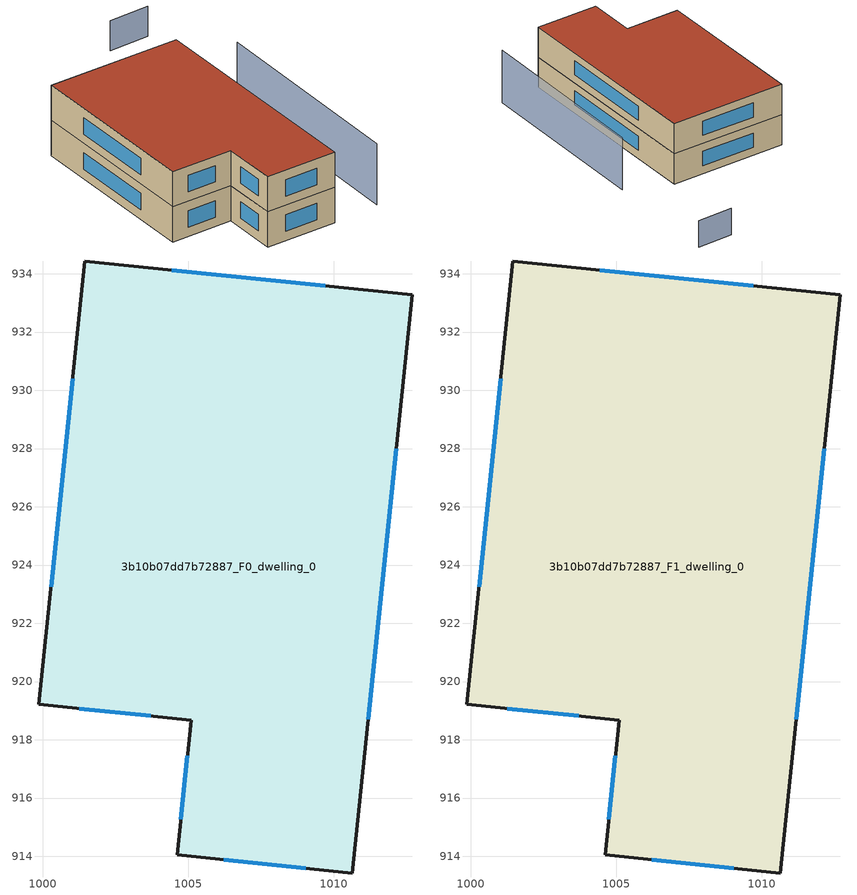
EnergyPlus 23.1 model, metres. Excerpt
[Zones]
3b10b07dd7b72887_F0_dwelling_0
 floor ground (EU_floor_Construction): 1012.68,933.28 1010.62,913.43 1004.62,914.05 1005.09,918.68 999.87,919.22 1001.45,934.44 z0
 wall outside (EU_wall_Construction): 1012.68,933.28 1001.45,934.44 999.87,919.22 1005.09,918.68 1004.62,914.05 1010.62,913.43 1012.68,933.28 z0:3
 window (EU_Window_Construction): 1009.7,933.59 1004.43,934.13 / 1011.17,918.7 1012.13,928 / 1006.21,913.88 1009.03,913.59 / 1004.97,917.45 1004.74,915.28 / 1001.26,919.07 1003.71,918.82 / 1001.03,930.4 1000.29,923.26 z0.8:2.2
3b10b07dd7b72887_F1_dwelling_0
 floor to 3b10b07dd7b72887_F0_dwelling_0 (EU_floor_Construction): 1012.68,933.28 1010.62,913.43 1004.62,914.05 1005.09,918.68 999.87,919.22 1001.45,934.44 z3
 wall outside (EU_wall_Construction): 1012.68,933.28 1001.45,934.44 999.87,919.22 1005.09,918.68 1004.62,914.05 1010.62,913.43 1012.68,933.28 z3:6
 window (EU_Window_Construction): 1009.7,933.59 1004.43,934.13 / 1011.17,918.7 1012.13,928 / 1006.21,913.88 1009.03,913.59 / 1004.97,917.45 1004.74,915.28 / 1001.26,919.07 1003.71,918.82 / 1001.03,930.4 1000.29,923.26 z3.8:5.2
 roof outside (EU_roof_Construction): 1010.62,913.43 1012.68,933.28 1001.45,934.44 999.87,919.22 1005.09,918.68 1004.62,914.05 z6
shading: 1014.63,913.29 1016.69,931.05 z0:5.2; 1018.12,942.56 1014.68,942.82 z0:2.6
[Building]
EU S2 Campaign: North Axis=0; Terrain=City; Solar Distribution=FullExterior
[Site:Location]
Cape.Town.Intl.AP: Latitude=-33.965; Longitude=18.602; Time Zone=2; Elevation=46
[SizingPeriod:WeatherFileDays]
AnnualSizingPeriod: Begin Month=1; Begin Day of Month=1; End Month=12; End Day of Month=31; Day of Week for Start Day=Monday; Use Weather File Daylight Saving Period=No; Use Weather File Rain and Snow Indicators=No
[MATERIAL]
EU_InternalMass_Material: Roughness=MediumRough; Thickness=0.1; Conductivity=1; Density=1800; Specific Heat=900; Thermal Absorptance=0.9; Solar Absorptance=0.7; Visible Absorptance=0.7
[MATERIAL:NOMASS] Roughness=MediumRough; Thermal Absorptance=0.9; Solar Absorptance=0.7; Visible Absorptance=0.7
Name | Thermal Resistance
EU_wall_NoMass | 0.49467
EU_roof_NoMass | 0.448442
EU_floor_NoMass | 1.33616
[WINDOWMATERIAL:SIMPLEGLAZINGSYSTEM]
EU_Window_SimpleGlazing: UFactor=4.49049; Solar Heat Gain Coefficient=0.75; Visible Transmittance=0.75
[CONSTRUCTION]
EU_wall_Construction: EU_wall_NoMass
EU_roof_Construction: EU_roof_NoMass
EU_floor_Construction: EU_floor_NoMass
EU_Window_Construction: EU_Window_SimpleGlazing
EU_InternalMass_Construction: EU_InternalMass_Material
[ZONE] Type=1; Multiplier=1; Ceiling Height=autocalculate; Volume=602.75; Floor Area=autocalculate; Part of Total Floor Area=Yes
3b10b07dd7b72887_F0_dwelling_0; 3b10b07dd7b72887_F1_dwelling_0
[INTERNALMASS] Construction=EU_InternalMass_Construction; Surface Area=200.917
Name | Zone or ZoneList
3b10b07dd7b72887_F0_dwelling_0_EU_InternalMass | 3b10b07dd7b72887_F0_dwelling_0
3b10b07dd7b72887_F1_dwelling_0_EU_InternalMass | 3b10b07dd7b72887_F1_dwelling_0
[OTHEREQUIPMENT] Fuel Type=Electricity; Design Level Calculation Method=Watts/Area; Power per Zone Floor Area=1; Fraction Latent=0; Fraction Radiant=0; Fraction Lost=0; Carbon Dioxide Generation Rate=0; EndUse Subcategory=EU_Step8_InternalGains
Name | Zone or ZoneList or Space or SpaceList | Schedule
EU_Step8_InternalGain_3b10b07dd7b72887_F0_dwelling_0_f000 | 3b10b07dd7b72887_F0_dwelling_0 | EU_Step8_GainSchedule_3b10b07dd7b72887_F0_dwelling_0_f000
EU_Step8_InternalGain_3b10b07dd7b72887_F1_dwelling_0_f000 | 3b10b07dd7b72887_F1_dwelling_0 | EU_Step8_GainSchedule_3b10b07dd7b72887_F1_dwelling_0_f000
[ZONEVENTILATION:DESIGNFLOWRATE] Schedule=EU_AlwaysOn; Design Flow Rate Calculation Method=AirChanges/Hour; Air Changes per Hour=0.665257; Ventilation Type=Natural; Fan Pressure Rise=0; Fan Total Efficiency=1; Constant Term Coefficient=1; Temperature Term Coefficient=0; Velocity Term Coefficient=0; Velocity Squared Term Coefficient=0; Minimum Indoor Temperature=-100; Maximum Indoor Temperature=100; Delta Temperature=-100; Minimum Outdoor Temperature=-100; Maximum Outdoor Temperature=100; Maximum Wind Speed=40
Name | Zone or ZoneList or Space or SpaceList
EU_ConstantAir_3b10b07dd7b72887_F0_dwelling_0 | 3b10b07dd7b72887_F0_dwelling_0
EU_ConstantAir_3b10b07dd7b72887_F1_dwelling_0 | 3b10b07dd7b72887_F1_dwelling_0
[HVACTEMPLATE:THERMOSTAT] Constant Heating Setpoint=20; Constant Cooling Setpoint=50
EU_HeatOnly_3b10b07dd7b72887_F0_dwelling_0; EU_HeatOnly_3b10b07dd7b72887_F1_dwelling_0
[HVACTEMPLATE:ZONE:IDEALLOADSAIRSYSTEM] System Availability Schedule=EU_AlwaysOn; Maximum Heating Supply Air Temperature=50; Minimum Cooling Supply Air Temperature=13; Maximum Heating Supply Air Humidity Ratio=0.0156; Minimum Cooling Supply Air Humidity Ratio=0.0077; Heating Limit=NoLimit; Cooling Limit=NoLimit; Heating Availability Schedule=EU_AlwaysOn; Cooling Availability Schedule=EU_CoolingOff; Dehumidification Control Type=ConstantSensibleHeatRatio; Cooling Sensible Heat Ratio=0.7; Dehumidification Setpoint=60; Humidification Control Type=None; Humidification Setpoint=30; Outdoor Air Method=None; Outdoor Air Flow Rate per Person=0.00944; Outdoor Air Flow Rate per Zone Floor Area=0; Outdoor Air Flow Rate per Zone=0; Demand Controlled Ventilation Type=None; Outdoor Air Economizer Type=NoEconomizer; Heat Recovery Type=None; Sensible Heat Recovery Effectiveness=0.7; Latent Heat Recovery Effectiveness=0.65
Name | Template Thermostat
3b10b07dd7b72887_F0_dwelling_0 | EU_HeatOnly_3b10b07dd7b72887_F0_dwelling_0
3b10b07dd7b72887_F1_dwelling_0 | EU_HeatOnly_3b10b07dd7b72887_F1_dwelling_0
[SIZING:ZONE] Zone Cooling Design Supply Air Temperature Input Method=SupplyAirTemperature; Zone Cooling Design Supply Air Temperature=13; Zone Heating Design Supply Air Temperature Input Method=SupplyAirTemperature; Zone Heating Design Supply Air Temperature=50; Zone Cooling Design Supply Air Humidity Ratio=0.008; Zone Heating Design Supply Air Humidity Ratio=0.008; Cooling Design Air Flow Method=DesignDay; Cooling Design Air Flow Rate=0; Cooling Minimum Air Flow per Zone Floor Area=0.000762; Cooling Minimum Air Flow=0; Cooling Minimum Air Flow Fraction=0.2; Heating Design Air Flow Method=DesignDay; Heating Design Air Flow Rate=0; Heating Maximum Air Flow per Zone Floor Area=0.002032; Heating Maximum Air Flow=0.141576; Heating Maximum Air Flow Fraction=0.3; Account for Dedicated Outdoor Air System=No; Dedicated Outdoor Air System Control Strategy=NeutralSupplyAir; Dedicated Outdoor Air Low Setpoint Temperature for Design=autosize; Dedicated Outdoor Air High Setpoint Temperature for Design=autosize; Zone Load Sizing Method=Sensible Load Only No Latent Load; Zone Latent Cooling Design Supply Air Humidity Ratio Input Method=HumidityRatioDifference; Zone Cooling Design Supply Air Humidity Ratio Difference=0.005; Zone Latent Heating Design Supply Air Humidity Ratio Input Method=HumidityRatioDifference; Zone Humidification Design Supply Air Humidity Ratio Difference=0.005
3b10b07dd7b72887_F0_dwelling_0; 3b10b07dd7b72887_F1_dwelling_0
[SCHEDULE:CONSTANT]
Name | Hourly Value
EU_AlwaysOn | 1
EU_CoolingOff | 0
[SCHEDULE:FILE] Column Number=1; Rows to Skip at Top=0; Number of Hours of Data=8760; Column Separator=Comma; Interpolate to Timestep=No; Minutes per Item=60; Adjust Schedule for Daylight Savings=Yes
Name | File
EU_Step8_GainSchedule_3b10b07dd7b72887_F0_dwelling_0_f000 | ../../schedules/3b10b07dd7b72887/3b10b07dd7b72887_F0_dwelling_0_f000_gain.csv
EU_Step8_GainSchedule_3b10b07dd7b72887_F1_dwelling_0_f000 | ../../schedules/3b10b07dd7b72887/3b10b07dd7b72887_F1_dwelling_0_f000_gain.csv
